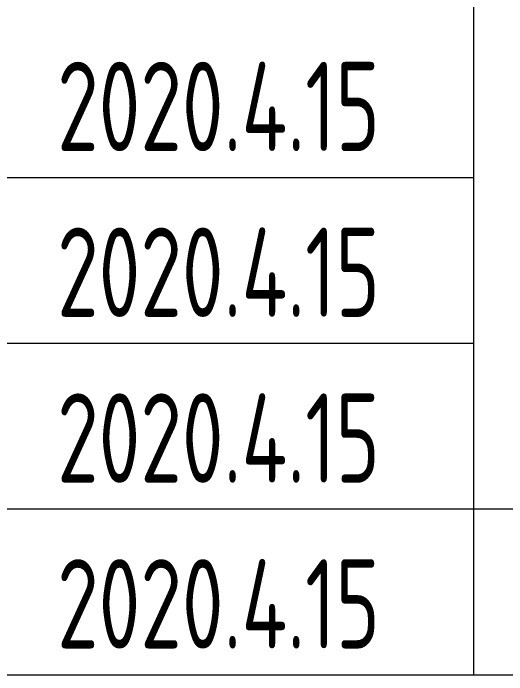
# Model space of a CAD drawing. Extents: x 5026138 to 10158928, y -750500 to -363337.
# Drawn here: x 5032332 to 5034267, y -421410 to -418817 of the extents above; entities that cross this region are included whole.
import ezdxf
from ezdxf.enums import TextEntityAlignment as Align

# ---------------------------------------------------------------- set-up
doc = ezdxf.new("R2010")
doc.units = 0
doc.header["$LTSCALE"] = 1000
doc.header["$MEASUREMENT"] = 0
doc.layers.get('0').update_dxf_attribs({"linetype": 'CONTINUOUS'})
doc.styles.add('sceie', font='sceie.shx', dxfattribs={"width": 0.7, "bigfont": 'sceic.shx'})

msp = doc.modelspace()

# ---------------------------------------------------------------- linework, layer by layer
for p, q in [((5034137.6, -421410), (5034137.6, -418160)), ((5028637.6, -419460), (5034137.6, -419460)), ((5028637.6, -420110), (5034137.6, -420110)), ((5028637.6, -420760), (5034137.6, -420760)), ((5034137.6, -420760), (5046637.6, -420760)), ((5028637.6, -421410), (5046637.6, -421410))]:
    msp.add_line(p, q)

# ---------------------------------------------------------------- texts
at = {"style": 'sceie', "width": 0.8}
for p in [(5033137, -419181.5), (5033137, -419831.5), (5033137, -420481.5), (5033137, -421131.5)]:
    msp.add_attdef('2020.4.15', text='200320-02-040', height=350, dxfattribs=at).set_placement(p, align=Align.MIDDLE)

doc.saveas('drawing.dxf')
